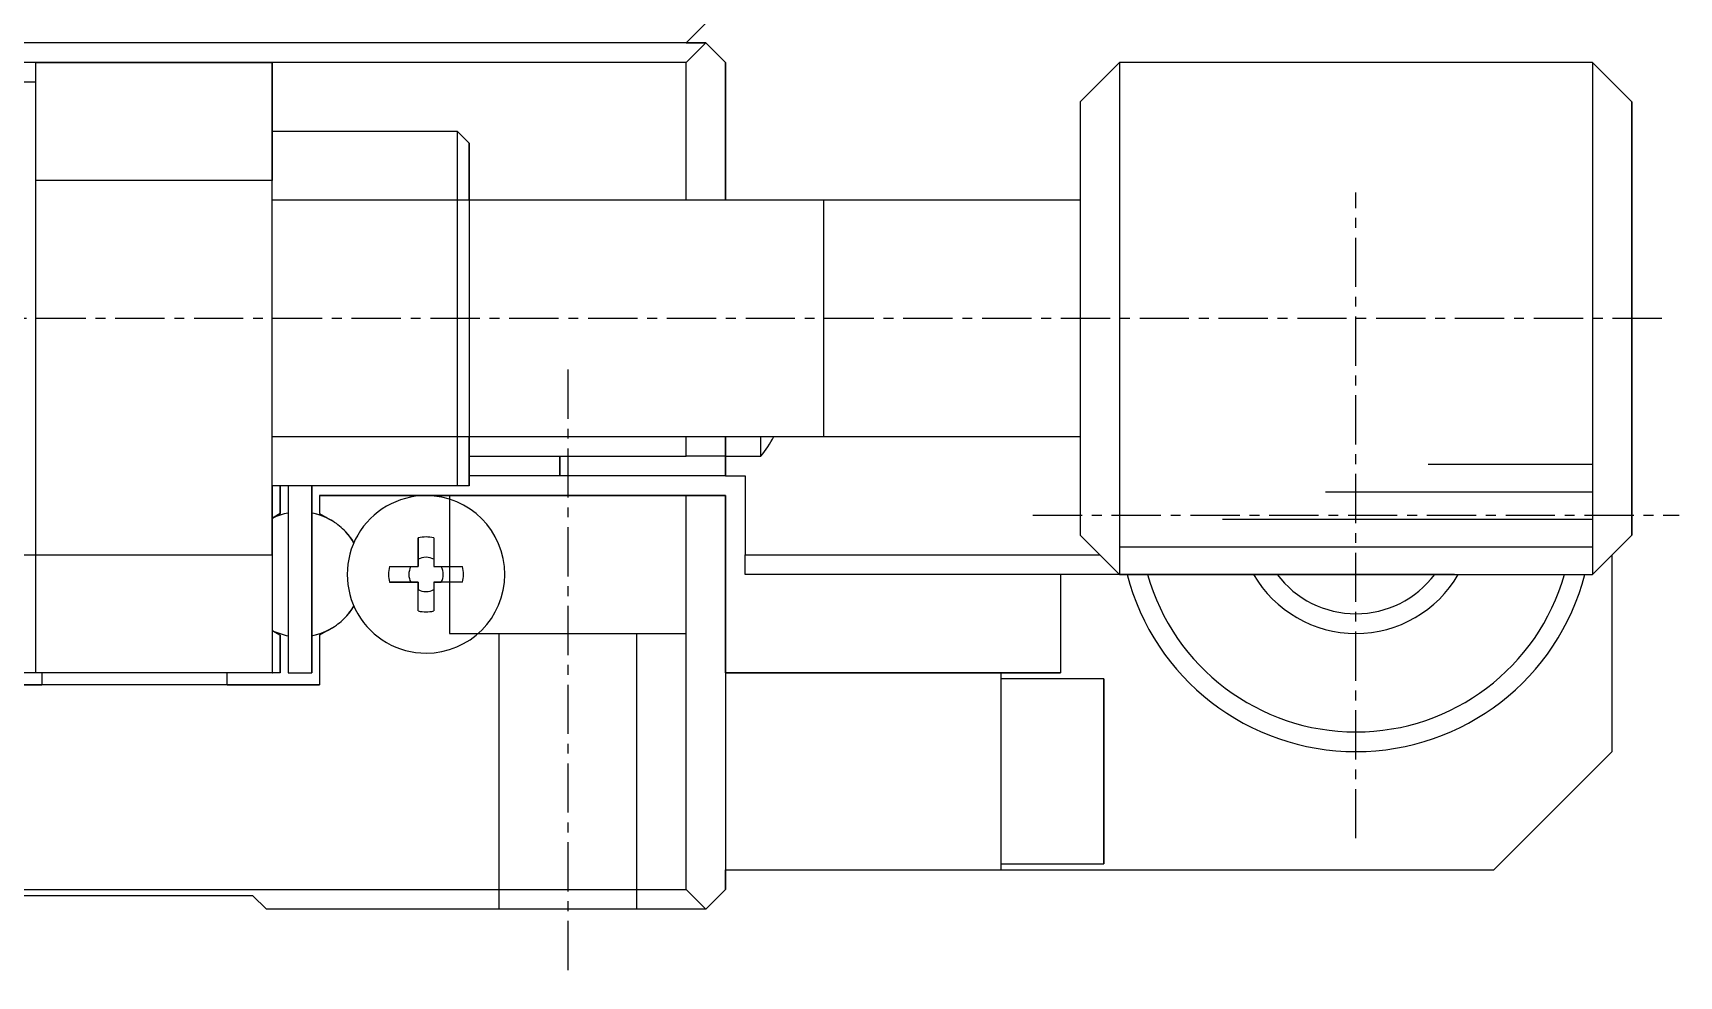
# Model space of a CAD drawing. Extents: x 93 to 296, y 41 to 278.
# Drawn here: x 135.95 to 177.73, y 64.15 to 88.1 of the extents above; entities that cross this region are included whole.
import ezdxf

# ---------------------------------------------------------------- set-up
doc = ezdxf.new("R2010")
doc.units = 0
doc.linetypes.add('CENTER', pattern=[2, 1.25, -0.25, 0.25, -0.25])
doc.layers.get('0').update_dxf_attribs({"linetype": 'CONTINUOUS'})
doc.layers.add('CENTER', color=1, linetype='CENTER')

# ---------------------------------------------------------------- blocks, each defined once
blk = doc.blocks.new('AID5656')
at = {"color": 3, "linetype": 'CONTINUOUS'}
for p, q in [((205.497291, 95.065071), (209.659984, 95.065071)), ((202.884855, 94.365071), (209.659984, 94.365071)), ((200.272419, 93.665071), (209.659984, 93.665071)), ((197.659984, 92.965071), (209.659984, 92.965071))]:
    blk.add_line(p, q, dxfattribs=at)
at = {"color": 7, "linetype": 'CONTINUOUS'}
blk.add_line((197.659984, 92.265071), (209.659984, 92.265071), dxfattribs=at)

msp = doc.modelspace()

# ---------------------------------------------------------------- linework, layer by layer
at = {"color": 7, "linetype": 'CONTINUOUS'}
for p, q in [((153.028, 88.349), (152.528, 87.849)), ((152.529, 87.849), (153.029, 88.349)), ((152.528, 87.849), (114.528, 87.849)), ((152.528, 87.849), (153.029, 87.849)), ((152.529, 87.349), (153.029, 87.849)), ((153.029, 87.849), (152.529, 87.849)), ((153.529, 87.349), (153.029, 87.849)), ((153.029, 87.849), (153.529, 87.349)), ((153.029, 87.849), (153.029, 87.849)), ((136.028, 87.349), (114.529, 87.349)), ((142.028, 87.349), (136.028, 87.349)), ((136.028, 87.349), (142.028, 87.349)), ((136.028, 87.349), (136.028, 87.349)), ((136.028, 84.349), (136.028, 87.349)), ((152.529, 87.349), (142.028, 87.349)), ((142.028, 85.599), (142.028, 87.349)), ((142.028, 87.349), (142.028, 87.349)), ((142.028, 87.349), (142.028, 84.349)), ((152.529, 83.849), (152.529, 87.349)), ((153.529, 83.849), (153.529, 87.349)), ((153.529, 87.349), (153.529, 87.349)), ((153.529, 87.349), (153.529, 83.849)), ((163.528, 87.349), (162.528, 86.349)), ((175.528, 87.349), (163.528, 87.349)), ((176.528, 86.349), (175.528, 87.349)), ((136.028, 86.849), (132.528, 86.849)), ((146.728, 85.599), (142.028, 85.599)), ((142.028, 80.849), (142.028, 85.599)), ((146.728, 76.599), (146.728, 85.599)), ((147.028, 85.299), (146.728, 85.599)), ((147.028, 85.299), (147.028, 76.599)), ((147.028, 83.849), (147.028, 85.299)), ((136.028, 74.849), (136.028, 84.349)), ((142.028, 84.349), (136.028, 84.349)), ((142.028, 74.849), (142.028, 84.349)), ((156.033, 83.849), (142.028, 83.849)), ((162.528, 83.849), (156.023, 83.849)), ((142.028, 76.599), (142.028, 80.849)), ((142.028, 77.849), (156.033, 77.849)), ((147.028, 76.599), (147.028, 77.849)), ((152.529, 77.349), (152.529, 77.849)), ((153.529, 77.849), (153.529, 77.349)), ((153.529, 77.349), (153.529, 77.849)), ((154.427, 77.349), (154.427, 77.849)), ((156.023, 77.849), (162.528, 77.849)), ((147.028, 77.349), (152.529, 77.349)), ((149.329, 76.849), (149.329, 77.349)), ((149.329, 77.349), (149.329, 76.849)), ((153.529, 77.349), (152.529, 77.349)), ((153.529, 77.349), (154.427, 77.349)), ((153.529, 77.349), (153.529, 76.849)), ((153.529, 77.349), (153.529, 77.349)), ((153.529, 76.849), (153.529, 77.349)), ((146.728, 76.599), (142.028, 76.599)), ((142.028, 76.599), (142.028, 76.099)), ((142.028, 76.099), (142.028, 76.599)), ((142.029, 71.849), (142.029, 76.599)), ((142.229, 75.893), (142.229, 76.599)), ((142.229, 76.599), (142.229, 75.893)), ((142.429, 76.599), (142.429, 71.849)), ((143.029, 71.849), (143.029, 76.599)), ((143.029, 76.599), (143.029, 75.908)), ((147.028, 76.599), (146.728, 76.599)), ((149.329, 76.849), (147.028, 76.849)), ((153.529, 76.849), (149.329, 76.849)), ((153.529, 76.849), (154.029, 76.849)), ((154.029, 76.849), (154.029, 74.849)), ((143.229, 76.349), (145.929, 76.349)), ((145.929, 76.349), (143.229, 76.349)), ((143.229, 76.349), (143.229, 75.893)), ((143.229, 76.349), (143.229, 76.349)), ((145.929, 76.349), (152.529, 76.349)), ((152.529, 76.349), (145.929, 76.349)), ((152.529, 76.349), (146.529, 76.349)), ((152.529, 76.349), (146.529, 76.349)), ((152.529, 76.349), (146.529, 76.349)), ((152.529, 76.349), (146.529, 76.349)), ((152.529, 66.349), (152.529, 76.349)), ((153.529, 76.349), (152.529, 76.349)), ((152.529, 76.349), (153.529, 76.349)), ((153.529, 76.349), (153.529, 66.349)), ((153.529, 71.849), (153.529, 76.349)), ((153.529, 76.349), (153.529, 76.349)), ((142.229, 75.893), (142.029, 75.777)), ((142.029, 75.778), (142.229, 75.893)), ((142.029, 75.778), (142.029, 75.774)), ((142.029, 75.774), (142.029, 75.778)), ((142.229, 75.893), (142.229, 75.893)), ((143.029, 75.999), (143.029, 72.699)), ((143.029, 75.999), (143.029, 75.908)), ((143.029, 75.999), (143.029, 75.908)), ((143.029, 75.999), (143.029, 75.908)), ((143.029, 75.999), (143.029, 75.908)), ((143.029, 75.999), (143.029, 75.908)), ((143.029, 75.999), (143.029, 75.908)), ((143.029, 75.999), (143.029, 75.908)), ((143.029, 75.908), (143.029, 75.999)), ((143.029, 75.908), (143.029, 75.999)), ((143.029, 75.908), (143.029, 75.999)), ((143.029, 75.908), (143.029, 75.999)), ((143.029, 75.908), (143.029, 75.999)), ((143.029, 75.908), (143.029, 75.999)), ((143.029, 75.908), (143.029, 75.999)), ((143.029, 75.908), (143.029, 75.999)), ((143.229, 75.893), (143.522, 75.724)), ((145.729, 75.278), (145.729, 74.735)), ((145.729, 74.549), (145.729, 75.278)), ((146.129, 75.278), (146.129, 74.549)), ((162.528, 75.349), (163.528, 74.349)), ((175.528, 74.349), (176.528, 75.349)), ((132.528, 74.849), (136.028, 74.849)), ((136.028, 74.849), (142.028, 74.849)), ((136.028, 71.849), (136.028, 74.849)), ((142.028, 74.849), (142.028, 71.849)), ((153.529, 72.599), (153.529, 75.099)), ((153.529, 75.099), (153.529, 73.849)), ((154.029, 74.849), (163.028, 74.849)), ((154.029, 74.349), (154.029, 74.849)), ((176.029, 69.849), (176.029, 74.85)), ((176.029, 69.849), (176.029, 74.85)), ((145, 74.549), (145.729, 74.549)), ((145.729, 74.735), (145.729, 74.549)), ((146.129, 74.549), (146.857, 74.549)), ((145, 74.149), (145.542, 74.149)), ((145.729, 74.149), (145, 74.149)), ((145.542, 74.149), (145.729, 74.149)), ((145.729, 74.149), (145.729, 73.963)), ((145.729, 73.42), (145.729, 74.149)), ((145.729, 73.42), (145.729, 73.963)), ((146.857, 74.149), (146.129, 74.149)), ((146.129, 74.149), (146.315, 74.149)), ((146.129, 74.149), (146.129, 73.42)), ((146.857, 74.149), (146.315, 74.149)), ((163.528, 74.349), (154.029, 74.349)), ((162.029, 74.349), (162.029, 71.849)), ((172.029, 74.349), (163.528, 74.349)), ((153.529, 73.849), (153.529, 72.599)), ((142.029, 72.92), (142.229, 72.805)), ((142.229, 72.805), (142.029, 72.92)), ((142.229, 71.849), (142.229, 72.805)), ((142.229, 72.805), (142.229, 72.805)), ((142.229, 72.805), (142.229, 71.849)), ((143.029, 72.79), (143.029, 72.699)), ((143.029, 72.699), (143.029, 72.79)), ((143.029, 72.79), (143.029, 72.699)), ((143.029, 72.699), (143.029, 72.79)), ((143.029, 72.79), (143.029, 72.699)), ((143.029, 72.699), (143.029, 72.79)), ((143.029, 72.79), (143.029, 72.699)), ((143.029, 72.699), (143.029, 72.79)), ((143.029, 72.79), (143.029, 72.699)), ((143.029, 72.699), (143.029, 72.79)), ((143.029, 72.79), (143.029, 72.699)), ((143.029, 72.699), (143.029, 72.79)), ((143.029, 72.79), (143.029, 72.699)), ((143.029, 72.699), (143.029, 72.79)), ((143.029, 72.699), (143.029, 72.79)), ((143.029, 72.79), (143.029, 71.849)), ((143.522, 72.974), (143.229, 72.805)), ((143.229, 72.805), (143.229, 71.549)), ((143.229, 71.549), (123.829, 71.549)), ((136.028, 71.849), (125.028, 71.849)), ((135.029, 71.549), (136.029, 71.549)), ((142.028, 71.849), (136.028, 71.849)), ((141.029, 71.549), (136.029, 71.549)), ((136.029, 71.549), (136.179, 71.549)), ((136.029, 71.549), (136.029, 71.549)), ((136.179, 71.549), (136.029, 71.549)), ((136.179, 71.849), (136.179, 71.549)), ((140.879, 71.549), (140.879, 71.849)), ((140.879, 71.549), (141.029, 71.549)), ((141.029, 71.549), (140.879, 71.549)), ((141.029, 71.549), (143.229, 71.549)), ((141.029, 71.549), (141.029, 71.549)), ((142.028, 71.849), (142.029, 71.849)), ((142.229, 71.849), (142.029, 71.849)), ((142.229, 71.849), (142.229, 71.849)), ((142.429, 71.849), (143.029, 71.849)), ((143.029, 71.849), (143.029, 71.849)), ((153.529, 71.849), (153.529, 66.849)), ((153.529, 71.849), (162.029, 71.849)), ((160.529, 71.849), (153.529, 71.849)), ((153.529, 71.849), (153.529, 71.849)), ((160.529, 66.849), (160.529, 71.849)), ((160.529, 71.699), (160.529, 71.849)), ((160.529, 71.849), (160.529, 71.849)), ((162.029, 71.849), (160.529, 71.849)), ((163.129, 71.699), (160.529, 71.699)), ((163.129, 69.349), (163.129, 71.699)), ((163.129, 71.699), (163.129, 66.999)), ((163.129, 69.984), (163.129, 70.619)), ((163.129, 70.619), (163.129, 69.984)), ((163.129, 68.714), (163.129, 69.984)), ((163.129, 69.984), (163.129, 68.714)), ((176.029, 69.849), (173.029, 66.849)), ((173.029, 66.849), (176.029, 69.849)), ((176.029, 69.849), (176.029, 69.849)), ((163.129, 66.999), (163.129, 69.349)), ((163.129, 68.079), (163.129, 68.714)), ((163.129, 68.714), (163.129, 68.079)), ((153.529, 66.849), (160.529, 66.849)), ((153.529, 66.349), (153.529, 66.849)), ((160.529, 66.999), (163.129, 66.999)), ((160.529, 66.849), (160.529, 66.999)), ((160.529, 66.849), (173.029, 66.849)), ((160.529, 66.849), (160.529, 66.849)), ((173.029, 66.849), (173.029, 66.849)), ((114.529, 66.349), (152.529, 66.349)), ((125.529, 66.199), (141.529, 66.199)), ((141.529, 66.199), (141.879, 65.849)), ((153.029, 65.849), (152.529, 66.349)), ((153.029, 65.849), (153.529, 66.349)), ((153.529, 66.349), (153.029, 65.849)), ((153.529, 66.349), (153.529, 66.349)), ((153.029, 65.849), (141.879, 65.849)), ((153.029, 65.849), (153.029, 65.849))]:
    msp.add_line(p, q, dxfattribs=at)
at = {"color": 9, "linetype": 'CONTINUOUS'}
for p, q in [((156.028, 80.822), (156.028, 83.849)), ((156.028, 77.849), (156.028, 80.822))]:
    msp.add_line(p, q, dxfattribs=at)
at = {"color": 3, "linetype": 'CONTINUOUS'}
for p, q in [((146.529, 76.349), (146.529, 72.849)), ((146.529, 72.849), (152.529, 72.849)), ((147.779, 72.849), (147.779, 65.849)), ((151.279, 65.849), (151.279, 72.849))]:
    msp.add_line(p, q, dxfattribs=at)
at = {"color": 7, "linetype": 'CONTINUOUS'}
for points in [[(163.528, 87.349, 0), (163.528, 87.349, 0), (163.528, 87.347, 0), (163.528, 87.344, 0), (163.528, 87.341, 0), (163.528, 87.337, 0), (163.528, 87.331, 0), (163.528, 87.325, 0), (163.528, 87.317, 0), (163.528, 87.309, 0), (163.528, 87.299, 0), (163.528, 87.289, 0), (163.528, 87.278, 0), (163.528, 87.266, 0), (163.528, 87.252, 0), (163.528, 87.238, 0), (163.528, 87.223, 0), (163.528, 87.206, 0), (163.528, 87.189, 0), (163.528, 87.171, 0), (163.528, 87.152, 0), (163.528, 87.132, 0), (163.528, 87.111, 0), (163.528, 87.089, 0), (163.528, 87.066, 0), (163.528, 87.042, 0), (163.528, 87.017, 0), (163.528, 86.991, 0), (163.528, 86.965, 0), (163.528, 86.937, 0), (163.528, 86.909, 0), (163.528, 86.879, 0), (163.528, 86.849, 0), (163.528, 86.817, 0), (163.528, 86.785, 0), (163.528, 86.752, 0), (163.528, 86.718, 0), (163.528, 86.683, 0), (163.528, 86.647, 0), (163.528, 86.61, 0), (163.528, 86.573, 0), (163.528, 86.534, 0), (163.528, 86.495, 0), (163.528, 86.455, 0), (163.528, 86.414, 0), (163.528, 86.372, 0), (163.528, 86.329, 0), (163.528, 86.286, 0), (163.528, 86.241, 0), (163.528, 86.196, 0), (163.528, 86.15, 0), (163.528, 86.103, 0), (163.528, 86.055, 0), (163.528, 86.007, 0), (163.528, 85.958, 0), (163.528, 85.908, 0), (163.528, 85.857, 0), (163.528, 85.806, 0), (163.528, 85.753, 0), (163.528, 85.7, 0), (163.528, 85.647, 0), (163.528, 85.592, 0), (163.528, 85.537, 0), (163.528, 85.481, 0), (163.528, 85.424, 0), (163.528, 85.367, 0), (163.528, 85.309, 0), (163.528, 85.25, 0), (163.528, 85.191, 0), (163.528, 85.131, 0), (163.528, 85.07, 0), (163.528, 85.009, 0), (163.528, 84.947, 0), (163.528, 84.884, 0), (163.528, 84.821, 0), (163.528, 84.757, 0), (163.528, 84.693, 0), (163.528, 84.628, 0), (163.528, 84.562, 0), (163.528, 84.496, 0), (163.528, 84.43, 0), (163.528, 84.362, 0), (163.528, 84.294, 0), (163.528, 84.226, 0), (163.528, 84.157, 0), (163.528, 84.088, 0), (163.528, 84.018, 0), (163.528, 83.948, 0), (163.528, 83.877, 0), (163.528, 83.806, 0), (163.528, 83.734, 0), (163.528, 83.662, 0), (163.528, 83.59, 0), (163.528, 83.517, 0), (163.528, 83.444, 0), (163.528, 83.37, 0), (163.528, 83.296, 0), (163.528, 83.221, 0), (163.528, 83.146, 0), (163.528, 83.071, 0), (163.528, 82.995, 0), (163.528, 82.919, 0), (163.528, 82.843, 0), (163.528, 82.767, 0), (163.528, 82.69, 0), (163.528, 82.613, 0), (163.528, 82.536, 0), (163.528, 82.458, 0), (163.528, 82.38, 0), (163.528, 82.302, 0), (163.528, 82.224, 0), (163.528, 82.145, 0), (163.528, 82.067, 0), (163.528, 81.988, 0), (163.528, 81.909, 0), (163.528, 81.829, 0), (163.528, 81.75, 0), (163.528, 81.67, 0), (163.528, 81.591, 0), (163.528, 81.511, 0), (163.528, 81.431, 0), (163.528, 81.351, 0), (163.528, 81.271, 0), (163.528, 81.191, 0), (163.528, 81.111, 0), (163.528, 81.031, 0), (163.528, 80.951, 0), (163.528, 80.87, 0), (163.528, 80.79, 0)], [(175.528, 87.349, 0), (175.528, 87.347, 0), (175.528, 87.341, 0), (175.528, 87.331, 0), (175.528, 87.318, 0), (175.528, 87.3, 0), (175.528, 87.279, 0), (175.528, 87.253, 0), (175.528, 87.224, 0), (175.528, 87.191, 0), (175.528, 87.154, 0), (175.528, 87.114, 0), (175.528, 87.069, 0), (175.528, 87.021, 0), (175.528, 86.969, 0), (175.528, 86.913, 0), (175.528, 86.854, 0), (175.528, 86.791, 0), (175.528, 86.725, 0), (175.528, 86.655, 0), (175.528, 86.582, 0), (175.528, 86.505, 0), (175.528, 86.424, 0), (175.528, 86.341, 0), (175.528, 86.254, 0), (175.528, 86.163, 0), (175.528, 86.07, 0), (175.528, 85.973, 0), (175.528, 85.874, 0), (175.528, 85.771, 0), (175.528, 85.665, 0), (175.528, 85.557, 0), (175.528, 85.445, 0), (175.528, 85.331, 0), (175.528, 85.214, 0), (175.528, 85.095, 0), (175.528, 84.973, 0), (175.528, 84.848, 0), (175.528, 84.721, 0), (175.528, 84.592, 0), (175.528, 84.46, 0), (175.528, 84.326, 0), (175.528, 84.191, 0), (175.528, 84.053, 0), (175.528, 83.913, 0), (175.528, 83.772, 0), (175.528, 83.628, 0), (175.528, 83.483, 0), (175.528, 83.337, 0), (175.528, 83.188, 0), (175.528, 83.039, 0), (175.528, 82.888, 0), (175.528, 82.736, 0), (175.528, 82.583, 0), (175.528, 82.428, 0), (175.528, 82.273, 0), (175.528, 82.117, 0), (175.528, 81.96, 0), (175.528, 81.803, 0), (175.528, 81.645, 0), (175.528, 81.486, 0), (175.528, 81.327, 0), (175.528, 81.168, 0), (175.528, 81.008, 0), (175.528, 80.849, 0), (175.528, 80.689, 0), (175.528, 80.53, 0), (175.528, 80.371, 0), (175.528, 80.212, 0), (175.528, 80.053, 0), (175.528, 79.895, 0), (175.528, 79.738, 0), (175.528, 79.581, 0), (175.528, 79.425, 0), (175.528, 79.27, 0), (175.528, 79.115, 0), (175.528, 78.962, 0), (175.528, 78.81, 0), (175.528, 78.659, 0), (175.528, 78.51, 0), (175.528, 78.362, 0), (175.528, 78.215, 0), (175.528, 78.07, 0), (175.528, 77.927, 0), (175.528, 77.785, 0), (175.528, 77.645, 0), (175.528, 77.507, 0), (175.528, 77.371, 0), (175.528, 77.238, 0), (175.528, 77.106, 0), (175.528, 76.977, 0), (175.528, 76.85, 0), (175.528, 76.725, 0), (175.528, 76.603, 0), (175.528, 76.484, 0), (175.528, 76.367, 0), (175.528, 76.253, 0), (175.528, 76.141, 0), (175.528, 76.033, 0), (175.528, 75.927, 0), (175.528, 75.824, 0), (175.528, 75.725, 0), (175.528, 75.628, 0), (175.528, 75.535, 0), (175.528, 75.444, 0), (175.528, 75.357, 0), (175.528, 75.274, 0), (175.528, 75.193, 0), (175.528, 75.117, 0), (175.528, 75.043, 0), (175.528, 74.973, 0), (175.528, 74.907, 0), (175.528, 74.844, 0), (175.528, 74.784, 0), (175.528, 74.729, 0), (175.528, 74.677, 0), (175.528, 74.629, 0), (175.528, 74.584, 0), (175.528, 74.544, 0), (175.528, 74.507, 0), (175.528, 74.474, 0), (175.528, 74.445, 0), (175.528, 74.419, 0), (175.528, 74.398, 0), (175.528, 74.38, 0), (175.528, 74.367, 0), (175.528, 74.357, 0), (175.528, 74.351, 0), (175.528, 74.349, 0)], [(162.528, 86.349, 0), (162.528, 86.349, 0), (162.528, 86.347, 0), (162.528, 86.345, 0), (162.528, 86.342, 0), (162.528, 86.338, 0), (162.528, 86.334, 0), (162.528, 86.329, 0), (162.528, 86.322, 0), (162.528, 86.315, 0), (162.528, 86.307, 0), (162.528, 86.298, 0), (162.528, 86.289, 0), (162.528, 86.278, 0), (162.528, 86.267, 0), (162.528, 86.255, 0), (162.528, 86.242, 0), (162.528, 86.228, 0), (162.528, 86.214, 0), (162.528, 86.198, 0), (162.528, 86.182, 0), (162.528, 86.165, 0), (162.528, 86.147, 0), (162.528, 86.129, 0), (162.528, 86.109, 0), (162.528, 86.089, 0), (162.528, 86.068, 0), (162.528, 86.046, 0), (162.528, 86.024, 0), (162.528, 86, 0), (162.528, 85.976, 0), (162.528, 85.951, 0), (162.528, 85.925, 0), (162.528, 85.899, 0), (162.528, 85.872, 0), (162.528, 85.844, 0), (162.528, 85.815, 0), (162.528, 85.785, 0), (162.528, 85.755, 0), (162.528, 85.724, 0), (162.528, 85.692, 0), (162.528, 85.66, 0), (162.528, 85.626, 0), (162.528, 85.592, 0), (162.528, 85.558, 0), (162.528, 85.522, 0), (162.528, 85.486, 0), (162.528, 85.449, 0), (162.528, 85.412, 0), (162.528, 85.373, 0), (162.528, 85.334, 0), (162.528, 85.295, 0), (162.528, 85.254, 0), (162.528, 85.213, 0), (162.528, 85.172, 0), (162.528, 85.13, 0), (162.528, 85.087, 0), (162.528, 85.043, 0), (162.528, 84.999, 0), (162.528, 84.954, 0), (162.528, 84.909, 0), (162.528, 84.862, 0), (162.528, 84.816, 0), (162.528, 84.768, 0), (162.528, 84.72, 0), (162.528, 84.672, 0), (162.528, 84.623, 0), (162.528, 84.573, 0), (162.528, 84.523, 0), (162.528, 84.472, 0), (162.528, 84.421, 0), (162.528, 84.369, 0), (162.528, 84.316, 0), (162.528, 84.263, 0), (162.528, 84.21, 0), (162.528, 84.156, 0), (162.528, 84.102, 0), (162.528, 84.046, 0), (162.528, 83.991, 0), (162.528, 83.935, 0), (162.528, 83.879, 0), (162.528, 83.822, 0), (162.528, 83.764, 0), (162.528, 83.707, 0), (162.528, 83.648, 0), (162.528, 83.59, 0), (162.528, 83.531, 0), (162.528, 83.471, 0), (162.528, 83.411, 0), (162.528, 83.351, 0), (162.528, 83.29, 0), (162.528, 83.23, 0), (162.528, 83.168, 0), (162.528, 83.106, 0), (162.528, 83.044, 0), (162.528, 82.982, 0), (162.528, 82.919, 0), (162.528, 82.856, 0), (162.528, 82.793, 0), (162.528, 82.729, 0), (162.528, 82.665, 0), (162.528, 82.601, 0), (162.528, 82.537, 0), (162.528, 82.472, 0), (162.528, 82.407, 0), (162.528, 82.341, 0), (162.528, 82.276, 0), (162.528, 82.21, 0), (162.528, 82.144, 0), (162.528, 82.079, 0), (162.528, 82.012, 0), (162.528, 81.946, 0), (162.528, 81.879, 0), (162.528, 81.812, 0), (162.528, 81.746, 0), (162.528, 81.678, 0), (162.528, 81.611, 0), (162.528, 81.544, 0), (162.528, 81.477, 0), (162.528, 81.409, 0), (162.528, 81.342, 0), (162.528, 81.274, 0), (162.528, 81.206, 0), (162.528, 81.138, 0), (162.528, 81.071, 0), (162.528, 81.003, 0), (162.528, 80.935, 0), (162.528, 80.867, 0), (162.528, 80.799, 0)], [(176.528, 86.349, 0), (176.528, 86.347, 0), (176.528, 86.342, 0), (176.528, 86.334, 0), (176.528, 86.323, 0), (176.528, 86.308, 0), (176.528, 86.29, 0), (176.528, 86.268, 0), (176.528, 86.243, 0), (176.528, 86.215, 0), (176.528, 86.184, 0), (176.528, 86.15, 0), (176.528, 86.112, 0), (176.528, 86.071, 0), (176.528, 86.028, 0), (176.528, 85.981, 0), (176.528, 85.93, 0), (176.528, 85.877, 0), (176.528, 85.821, 0), (176.528, 85.762, 0), (176.528, 85.7, 0), (176.528, 85.635, 0), (176.528, 85.567, 0), (176.528, 85.496, 0), (176.528, 85.422, 0), (176.528, 85.346, 0), (176.528, 85.267, 0), (176.528, 85.185, 0), (176.528, 85.101, 0), (176.528, 85.014, 0), (176.528, 84.924, 0), (176.528, 84.832, 0), (176.528, 84.738, 0), (176.528, 84.641, 0), (176.528, 84.543, 0), (176.528, 84.442, 0), (176.528, 84.338, 0), (176.528, 84.233, 0), (176.528, 84.125, 0), (176.528, 84.016, 0), (176.528, 83.905, 0), (176.528, 83.791, 0), (176.528, 83.677, 0), (176.528, 83.56, 0), (176.528, 83.442, 0), (176.528, 83.322, 0), (176.528, 83.201, 0), (176.528, 83.078, 0), (176.528, 82.954, 0), (176.528, 82.828, 0), (176.528, 82.702, 0), (176.528, 82.574, 0), (176.528, 82.446, 0), (176.528, 82.316, 0), (176.528, 82.185, 0), (176.528, 82.054, 0), (176.528, 81.922, 0), (176.528, 81.789, 0), (176.528, 81.656, 0), (176.528, 81.522, 0), (176.528, 81.388, 0), (176.528, 81.254, 0), (176.528, 81.119, 0), (176.528, 80.984, 0), (176.528, 80.849, 0), (176.528, 80.714, 0), (176.528, 80.579, 0), (176.528, 80.444, 0), (176.528, 80.31, 0), (176.528, 80.176, 0), (176.528, 80.042, 0), (176.528, 79.909, 0), (176.528, 79.776, 0), (176.528, 79.644, 0), (176.528, 79.513, 0), (176.528, 79.382, 0), (176.528, 79.252, 0), (176.528, 79.124, 0), (176.528, 78.996, 0), (176.528, 78.87, 0), (176.528, 78.744, 0), (176.528, 78.62, 0), (176.528, 78.497, 0), (176.528, 78.376, 0), (176.528, 78.256, 0), (176.528, 78.138, 0), (176.528, 78.021, 0), (176.528, 77.906, 0), (176.528, 77.793, 0), (176.528, 77.682, 0), (176.528, 77.573, 0), (176.528, 77.465, 0), (176.528, 77.36, 0), (176.528, 77.257, 0), (176.528, 77.155, 0), (176.528, 77.056, 0), (176.528, 76.96, 0), (176.528, 76.866, 0), (176.528, 76.774, 0), (176.528, 76.684, 0), (176.528, 76.597, 0), (176.528, 76.513, 0), (176.528, 76.431, 0), (176.528, 76.352, 0), (176.528, 76.276, 0), (176.528, 76.202, 0), (176.528, 76.131, 0), (176.528, 76.064, 0), (176.528, 75.998, 0), (176.528, 75.936, 0), (176.528, 75.877, 0), (176.528, 75.821, 0), (176.528, 75.768, 0), (176.528, 75.718, 0), (176.528, 75.671, 0), (176.528, 75.627, 0), (176.528, 75.586, 0), (176.528, 75.548, 0), (176.528, 75.514, 0), (176.528, 75.483, 0), (176.528, 75.455, 0), (176.528, 75.43, 0), (176.528, 75.409, 0), (176.528, 75.39, 0), (176.528, 75.376, 0), (176.528, 75.364, 0), (176.528, 75.356, 0), (176.528, 75.351, 0), (176.528, 75.349, 0)], [(176.528, 80.899, 0), (176.528, 80.966, 0), (176.528, 81.033, 0), (176.528, 81.1, 0), (176.528, 81.167, 0), (176.528, 81.234, 0), (176.528, 81.301, 0), (176.528, 81.368, 0), (176.528, 81.434, 0), (176.528, 81.501, 0), (176.528, 81.568, 0), (176.528, 81.634, 0), (176.528, 81.701, 0), (176.528, 81.767, 0), (176.528, 81.833, 0), (176.528, 81.899, 0), (176.528, 81.965, 0), (176.528, 82.03, 0), (176.528, 82.096, 0), (176.528, 82.161, 0), (176.528, 82.226, 0), (176.528, 82.291, 0), (176.528, 82.356, 0), (176.528, 82.42, 0), (176.528, 82.484, 0), (176.528, 82.548, 0), (176.528, 82.612, 0), (176.528, 82.675, 0), (176.528, 82.738, 0), (176.528, 82.801, 0), (176.528, 82.864, 0), (176.528, 82.926, 0), (176.528, 82.988, 0), (176.528, 83.05, 0), (176.528, 83.111, 0), (176.528, 83.172, 0), (176.528, 83.233, 0), (176.528, 83.293, 0), (176.528, 83.353, 0), (176.528, 83.413, 0), (176.528, 83.472, 0), (176.528, 83.531, 0), (176.528, 83.589, 0), (176.528, 83.647, 0), (176.528, 83.704, 0), (176.528, 83.762, 0), (176.528, 83.818, 0), (176.528, 83.875, 0), (176.528, 83.93, 0), (176.528, 83.986, 0), (176.528, 84.041, 0), (176.528, 84.095, 0), (176.528, 84.149, 0), (176.528, 84.202, 0), (176.528, 84.255, 0), (176.528, 84.308, 0), (176.528, 84.36, 0), (176.528, 84.411, 0), (176.528, 84.462, 0), (176.528, 84.512, 0), (176.528, 84.562, 0), (176.528, 84.611, 0), (176.528, 84.66, 0), (176.528, 84.708, 0), (176.528, 84.756, 0), (176.528, 84.802, 0), (176.528, 84.849, 0), (176.528, 84.895, 0), (176.528, 84.94, 0), (176.528, 84.984, 0), (176.528, 85.028, 0), (176.528, 85.072, 0), (176.528, 85.114, 0), (176.528, 85.156, 0), (176.528, 85.198, 0), (176.528, 85.239, 0), (176.528, 85.279, 0), (176.528, 85.318, 0), (176.528, 85.357, 0), (176.528, 85.395, 0), (176.528, 85.432, 0), (176.528, 85.469, 0), (176.528, 85.505, 0), (176.528, 85.541, 0), (176.528, 85.575, 0), (176.528, 85.609, 0), (176.528, 85.642, 0), (176.528, 85.675, 0), (176.528, 85.707, 0), (176.528, 85.738, 0), (176.528, 85.768, 0), (176.528, 85.798, 0), (176.528, 85.827, 0), (176.528, 85.855, 0), (176.528, 85.882, 0), (176.528, 85.909, 0), (176.528, 85.935, 0), (176.528, 85.96, 0), (176.528, 85.985, 0), (176.528, 86.008, 0), (176.528, 86.031, 0), (176.528, 86.053, 0), (176.528, 86.075, 0), (176.528, 86.095, 0), (176.528, 86.115, 0), (176.528, 86.134, 0), (176.528, 86.152, 0), (176.528, 86.169, 0), (176.528, 86.186, 0), (176.528, 86.202, 0), (176.528, 86.217, 0), (176.528, 86.231, 0), (176.528, 86.245, 0), (176.528, 86.257, 0), (176.528, 86.269, 0), (176.528, 86.28, 0), (176.528, 86.29, 0), (176.528, 86.299, 0), (176.528, 86.308, 0), (176.528, 86.316, 0), (176.528, 86.323, 0), (176.528, 86.329, 0), (176.528, 86.334, 0), (176.528, 86.339, 0), (176.528, 86.342, 0), (176.528, 86.345, 0), (176.528, 86.347, 0), (176.528, 86.349, 0), (176.528, 86.349, 0)], [(162.528, 80.799, 0), (162.528, 80.732, 0), (162.528, 80.665, 0), (162.528, 80.598, 0), (162.528, 80.531, 0), (162.528, 80.464, 0), (162.528, 80.397, 0), (162.528, 80.33, 0), (162.528, 80.263, 0), (162.528, 80.197, 0), (162.528, 80.13, 0), (162.528, 80.064, 0), (162.528, 79.997, 0), (162.528, 79.931, 0), (162.528, 79.865, 0), (162.528, 79.799, 0), (162.528, 79.733, 0), (162.528, 79.668, 0), (162.528, 79.602, 0), (162.528, 79.537, 0), (162.528, 79.472, 0), (162.528, 79.407, 0), (162.528, 79.342, 0), (162.528, 79.278, 0), (162.528, 79.214, 0), (162.528, 79.15, 0), (162.528, 79.086, 0), (162.528, 79.023, 0), (162.528, 78.96, 0), (162.528, 78.897, 0), (162.528, 78.834, 0), (162.528, 78.772, 0), (162.528, 78.71, 0), (162.528, 78.648, 0), (162.528, 78.587, 0), (162.528, 78.526, 0), (162.528, 78.465, 0), (162.528, 78.405, 0), (162.528, 78.345, 0), (162.528, 78.285, 0), (162.528, 78.226, 0), (162.528, 78.167, 0), (162.528, 78.109, 0), (162.528, 78.051, 0), (162.528, 77.993, 0), (162.528, 77.936, 0), (162.528, 77.88, 0), (162.528, 77.823, 0), (162.528, 77.767, 0), (162.528, 77.712, 0), (162.528, 77.657, 0), (162.528, 77.603, 0), (162.528, 77.549, 0), (162.528, 77.496, 0), (162.528, 77.443, 0), (162.528, 77.39, 0), (162.528, 77.338, 0), (162.528, 77.287, 0), (162.528, 77.236, 0), (162.528, 77.186, 0), (162.528, 77.136, 0), (162.528, 77.087, 0), (162.528, 77.038, 0), (162.528, 76.99, 0), (162.528, 76.942, 0), (162.528, 76.895, 0), (162.528, 76.849, 0), (162.528, 76.803, 0), (162.528, 76.758, 0), (162.528, 76.714, 0), (162.528, 76.67, 0), (162.528, 76.626, 0), (162.528, 76.584, 0), (162.528, 76.542, 0), (162.528, 76.5, 0), (162.528, 76.46, 0), (162.528, 76.419, 0), (162.528, 76.38, 0), (162.528, 76.341, 0), (162.528, 76.303, 0), (162.528, 76.266, 0), (162.528, 76.229, 0), (162.528, 76.193, 0), (162.528, 76.157, 0), (162.528, 76.123, 0), (162.528, 76.089, 0), (162.528, 76.055, 0), (162.528, 76.023, 0), (162.528, 75.991, 0), (162.528, 75.96, 0), (162.528, 75.93, 0), (162.528, 75.9, 0), (162.528, 75.871, 0), (162.528, 75.843, 0), (162.528, 75.816, 0), (162.528, 75.789, 0), (162.528, 75.763, 0), (162.528, 75.738, 0), (162.528, 75.713, 0), (162.528, 75.69, 0), (162.528, 75.667, 0), (162.528, 75.645, 0), (162.528, 75.623, 0), (162.528, 75.603, 0), (162.528, 75.583, 0), (162.528, 75.564, 0), (162.528, 75.546, 0), (162.528, 75.529, 0), (162.528, 75.512, 0), (162.528, 75.496, 0), (162.528, 75.481, 0), (162.528, 75.467, 0), (162.528, 75.454, 0), (162.528, 75.441, 0), (162.528, 75.429, 0), (162.528, 75.418, 0), (162.528, 75.408, 0), (162.528, 75.398, 0), (162.528, 75.39, 0), (162.528, 75.382, 0), (162.528, 75.375, 0), (162.528, 75.369, 0), (162.528, 75.364, 0), (162.528, 75.359, 0), (162.528, 75.356, 0), (162.528, 75.353, 0), (162.528, 75.351, 0), (162.528, 75.349, 0), (162.528, 75.349, 0)], [(163.528, 80.79, 0), (163.528, 80.711, 0), (163.528, 80.632, 0), (163.528, 80.552, 0), (163.528, 80.473, 0), (163.528, 80.394, 0), (163.528, 80.315, 0), (163.528, 80.236, 0), (163.528, 80.157, 0), (163.528, 80.078, 0), (163.528, 79.999, 0), (163.528, 79.921, 0), (163.528, 79.843, 0), (163.528, 79.764, 0), (163.528, 79.686, 0), (163.528, 79.608, 0), (163.528, 79.53, 0), (163.528, 79.453, 0), (163.528, 79.376, 0), (163.528, 79.298, 0), (163.528, 79.222, 0), (163.528, 79.145, 0), (163.528, 79.068, 0), (163.528, 78.992, 0), (163.528, 78.916, 0), (163.528, 78.841, 0), (163.528, 78.766, 0), (163.528, 78.691, 0), (163.528, 78.616, 0), (163.528, 78.542, 0), (163.528, 78.468, 0), (163.528, 78.394, 0), (163.528, 78.321, 0), (163.528, 78.248, 0), (163.528, 78.175, 0), (163.528, 78.103, 0), (163.528, 78.032, 0), (163.528, 77.96, 0), (163.528, 77.89, 0), (163.528, 77.819, 0), (163.528, 77.749, 0), (163.528, 77.68, 0), (163.528, 77.611, 0), (163.528, 77.542, 0), (163.528, 77.474, 0), (163.528, 77.407, 0), (163.528, 77.34, 0), (163.528, 77.273, 0), (163.528, 77.207, 0), (163.528, 77.142, 0), (163.528, 77.077, 0), (163.528, 77.013, 0), (163.528, 76.949, 0), (163.528, 76.886, 0), (163.528, 76.823, 0), (163.528, 76.761, 0), (163.528, 76.7, 0), (163.528, 76.639, 0), (163.528, 76.579, 0), (163.528, 76.52, 0), (163.528, 76.461, 0), (163.528, 76.403, 0), (163.528, 76.345, 0), (163.528, 76.288, 0), (163.528, 76.232, 0), (163.528, 76.177, 0), (163.528, 76.122, 0), (163.528, 76.068, 0), (163.528, 76.014, 0), (163.528, 75.962, 0), (163.528, 75.91, 0), (163.528, 75.859, 0), (163.528, 75.808, 0), (163.528, 75.758, 0), (163.528, 75.71, 0), (163.528, 75.661, 0), (163.528, 75.614, 0), (163.528, 75.567, 0), (163.528, 75.522, 0), (163.528, 75.476, 0), (163.528, 75.432, 0), (163.528, 75.389, 0), (163.528, 75.346, 0), (163.528, 75.304, 0), (163.528, 75.263, 0), (163.528, 75.223, 0), (163.528, 75.184, 0), (163.528, 75.145, 0), (163.528, 75.108, 0), (163.528, 75.071, 0), (163.528, 75.035, 0), (163.528, 75, 0), (163.528, 74.966, 0), (163.528, 74.933, 0), (163.528, 74.9, 0), (163.528, 74.869, 0), (163.528, 74.838, 0), (163.528, 74.808, 0), (163.528, 74.78, 0), (163.528, 74.752, 0), (163.528, 74.725, 0), (163.528, 74.698, 0), (163.528, 74.673, 0), (163.528, 74.649, 0), (163.528, 74.626, 0), (163.528, 74.603, 0), (163.528, 74.582, 0), (163.528, 74.561, 0), (163.528, 74.541, 0), (163.528, 74.523, 0), (163.528, 74.505, 0), (163.528, 74.488, 0), (163.528, 74.472, 0), (163.528, 74.457, 0), (163.528, 74.444, 0), (163.528, 74.431, 0), (163.528, 74.418, 0), (163.528, 74.407, 0), (163.528, 74.397, 0), (163.528, 74.388, 0), (163.528, 74.38, 0), (163.528, 74.373, 0), (163.528, 74.366, 0), (163.528, 74.361, 0), (163.528, 74.357, 0), (163.528, 74.353, 0), (163.528, 74.351, 0), (163.528, 74.35, 0), (163.528, 74.349, 0)], [(176.528, 75.349, 0), (176.528, 75.349, 0), (176.528, 75.351, 0), (176.528, 75.353, 0), (176.528, 75.356, 0), (176.528, 75.359, 0), (176.528, 75.364, 0), (176.528, 75.37, 0), (176.528, 75.376, 0), (176.528, 75.383, 0), (176.528, 75.391, 0), (176.528, 75.4, 0), (176.528, 75.409, 0), (176.528, 75.42, 0), (176.528, 75.431, 0), (176.528, 75.443, 0), (176.528, 75.456, 0), (176.528, 75.47, 0), (176.528, 75.484, 0), (176.528, 75.499, 0), (176.528, 75.516, 0), (176.528, 75.533, 0), (176.528, 75.55, 0), (176.528, 75.569, 0), (176.528, 75.589, 0), (176.528, 75.609, 0), (176.528, 75.63, 0), (176.528, 75.652, 0), (176.528, 75.674, 0), (176.528, 75.698, 0), (176.528, 75.722, 0), (176.528, 75.747, 0), (176.528, 75.772, 0), (176.528, 75.799, 0), (176.528, 75.826, 0), (176.528, 75.854, 0), (176.528, 75.883, 0), (176.528, 75.913, 0), (176.528, 75.943, 0), (176.528, 75.974, 0), (176.528, 76.006, 0), (176.528, 76.038, 0), (176.528, 76.072, 0), (176.528, 76.106, 0), (176.528, 76.14, 0), (176.528, 76.176, 0), (176.528, 76.212, 0), (176.528, 76.249, 0), (176.528, 76.286, 0), (176.528, 76.325, 0), (176.528, 76.364, 0), (176.528, 76.403, 0), (176.528, 76.444, 0), (176.528, 76.484, 0), (176.528, 76.526, 0), (176.528, 76.568, 0), (176.528, 76.611, 0), (176.528, 76.655, 0), (176.528, 76.699, 0), (176.528, 76.744, 0), (176.528, 76.79, 0), (176.528, 76.836, 0), (176.528, 76.882, 0), (176.528, 76.93, 0), (176.528, 76.978, 0), (176.528, 77.026, 0), (176.528, 77.075, 0), (176.528, 77.125, 0), (176.528, 77.175, 0), (176.528, 77.226, 0), (176.528, 77.277, 0), (176.528, 77.329, 0), (176.528, 77.382, 0), (176.528, 77.434, 0), (176.528, 77.488, 0), (176.528, 77.542, 0), (176.528, 77.597, 0), (176.528, 77.651, 0), (176.528, 77.707, 0), (176.528, 77.763, 0), (176.528, 77.819, 0), (176.528, 77.876, 0), (176.528, 77.933, 0), (176.528, 77.991, 0), (176.528, 78.049, 0), (176.528, 78.108, 0), (176.528, 78.167, 0), (176.528, 78.227, 0), (176.528, 78.287, 0), (176.528, 78.347, 0), (176.528, 78.407, 0), (176.528, 78.469, 0), (176.528, 78.53, 0), (176.528, 78.592, 0), (176.528, 78.654, 0), (176.528, 78.716, 0), (176.528, 78.779, 0), (176.528, 78.842, 0), (176.528, 78.905, 0), (176.528, 78.969, 0), (176.528, 79.033, 0), (176.528, 79.097, 0), (176.528, 79.162, 0), (176.528, 79.226, 0), (176.528, 79.291, 0), (176.528, 79.356, 0), (176.528, 79.422, 0), (176.528, 79.487, 0), (176.528, 79.553, 0), (176.528, 79.62, 0), (176.528, 79.686, 0), (176.528, 79.752, 0), (176.528, 79.819, 0), (176.528, 79.885, 0), (176.528, 79.952, 0), (176.528, 80.019, 0), (176.528, 80.087, 0), (176.528, 80.154, 0), (176.528, 80.221, 0), (176.528, 80.289, 0), (176.528, 80.356, 0), (176.528, 80.424, 0), (176.528, 80.492, 0), (176.528, 80.559, 0), (176.528, 80.627, 0), (176.528, 80.695, 0), (176.528, 80.763, 0), (176.528, 80.831, 0), (176.528, 80.899, 0)]]:
    msp.add_polyline3d(points, dxfattribs=at)
for centre, radius, start, end in [((151.929, 79.349), 3.2, 321.3178, 332.0468), ((145.929, 74.349), 2, 90, 270.0002), ((145.929, 74.349), 2, 270.0002, 90), ((142.729, 74.349), 1.587, 100.8741, 116.1694), ((142.729, 74.349), 1.587, 61.0795, 79.1046), ((142.729, 74.349), 1.587, 60.7537, 79.094), ((142.729, 74.349), 1.587, 60.0021, 79.0887), ((142.729, 74.349), 1.587, 45, 60), ((142.614, 74.234), 1.75, 31.854, 45), ((142.729, 74.349), 1.587, 30.4075, 42.9423), ((142.729, 74.349), 1.587, 30.4134, 41.9908), ((142.729, 74.349), 1.587, 30.4252, 40.6484), ((145.929, 74.349), 0.95, 77.8468, 102.1532), ((145.929, 74.349), 0.435, 62.6335, 117.3665), ((145.929, 74.349), 0.95, 167.8468, 192.1532), ((145.929, 74.349), 0.435, 152.6335, 207.3665), ((145.929, 74.349), 0.435, 332.6335, 27.3665), ((145.929, 74.349), 0.95, 347.8468, 12.1532), ((145.929, 74.349), 0.435, 242.6335, 297.3665), ((169.529, 75.849), 6, 194.4775, 270.0002), ((169.529, 75.849), 5.5, 195.8266, 344.1734), ((169.529, 75.849), 3, 210, 270.0003), ((169.529, 75.849), 2.5, 216.8699, 270.0003), ((169.529, 75.849), 6, 270.0002, 345.5225), ((169.529, 75.849), 6, 270.0002, 345.5225), ((169.529, 75.849), 3, 270.0003, 330), ((169.529, 75.849), 2.5, 270.0003, 323.1301), ((142.614, 74.464), 1.75, 315, 328.146), ((142.729, 74.349), 1.587, 317.0577, 329.5925), ((142.729, 74.349), 1.587, 318.0092, 329.5866), ((142.729, 74.349), 1.587, 319.3516, 329.5748), ((142.729, 74.349), 1.587, 300, 315), ((145.929, 74.349), 0.95, 257.8468, 282.1532), ((142.729, 74.349), 1.587, 243.8306, 259.1259), ((142.729, 74.349), 1.587, 280.912, 299.481), ((142.729, 74.349), 1.587, 280.9067, 299.2463), ((142.729, 74.349), 1.587, 280.8961, 298.9205)]:
    msp.add_arc(centre, radius, start, end, dxfattribs=at)
at = {"layer": 'CENTER', "color": 1, "linetype": 'CENTER'}
for p, q in [((169.529, 67.649), (169.529, 84.049)), ((177.292, 80.849), (120.131, 80.849)), ((149.529, 79.549), (149.529, 64.149)), ((161.329, 75.849), (177.729, 75.849))]:
    msp.add_line(p, q, dxfattribs=at)

# ---------------------------------------------------------------- block references
msp.add_blockref('AID5656', (-34.132, -17.916))

doc.saveas('drawing.dxf')
